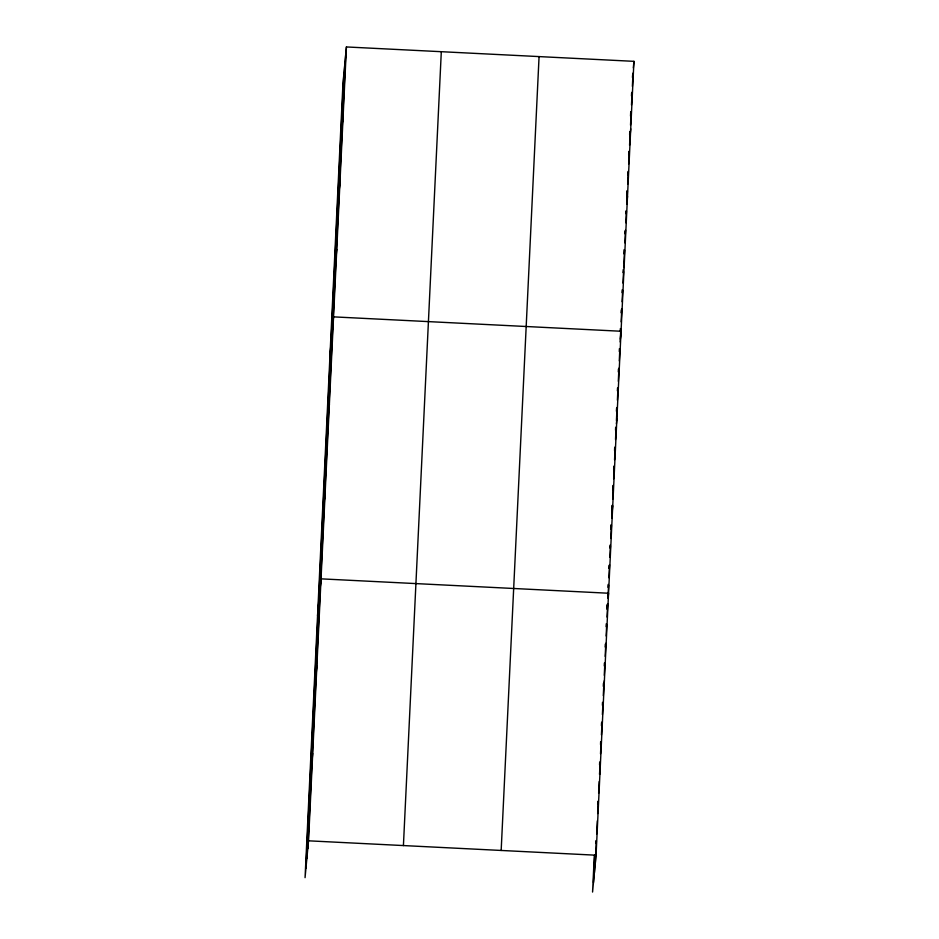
<?xml version="1.0" encoding="UTF-8"?>
<svg xmlns="http://www.w3.org/2000/svg" width="939" height="939" viewBox="0 0 939 939"><rect width="100%" height="100%" fill="white"/><g stroke="black" fill="none" stroke-linecap="round" stroke-linejoin="round"><path stroke-width="1.41" d="M305.961 868.082L343.85 74.216M306.889 858.223L344.789 64.357M307.792 848.645L345.693 54.779M346.432 46.95L342.946 83.794L305.058 877.66L308.532 840.816L346.432 46.95L633.942 61.34L596.054 855.206L592.568 892.05L594.305 855.664M403.418 845.57L441.307 51.704M501.168 850.464L539.068 56.586M593.471 882.472L594.798 854.819M594.41 872.613L595.244 855.147M595.796 843.504L595.936 840.593M597.673 804.207L597.814 801.296M599.552 764.909L599.692 761.999M600.526 744.533L600.655 741.622M601.418 725.612L601.559 722.701M602.392 705.236L602.533 702.325M603.296 686.315L603.437 683.404M604.27 665.939L604.411 663.028M605.174 647.018L605.315 644.107M606.148 626.642L606.289 623.731M607.052 607.721L607.193 604.81M608.026 587.345L608.167 584.434M608.93 568.424L609.071 565.513M609.904 548.047L610.033 545.136M610.808 529.127L611.007 524.76M611.77 508.75L611.911 505.839M612.674 489.829L612.885 485.463M613.648 469.465L613.789 466.554M614.552 450.544L614.693 447.633M615.526 430.168L615.667 427.257M616.43 411.247L616.571 408.336M617.404 390.87L617.545 387.96M618.308 371.95L618.449 369.039M619.282 351.573L619.411 348.662M620.233 331.432L620.374 328.556M621.125 312.769L621.266 309.893M622.088 292.663L622.228 289.799M623.05 272.568L623.191 269.693M623.942 253.906L624.142 249.598M624.904 233.799L625.034 230.935M625.855 213.705L625.996 210.829M626.747 195.042L626.959 190.734M627.71 174.936L627.851 172.06M628.672 154.841L628.801 151.965M629.623 134.735L629.764 131.871M630.515 116.072L630.726 111.764M631.478 95.978L631.618 93.102M595.314 863.035L596.359 841.203M596.699 833.926L597.321 820.827M597.673 813.55L598.225 801.906M598.648 793.173L599.199 781.53M599.552 774.252L600.103 762.609M600.526 753.876L601.077 742.233M601.429 734.955L602.052 721.856M602.404 714.579L602.955 702.935M603.296 695.658L603.93 682.559M604.27 675.294L604.833 663.65M605.174 656.373L605.808 643.274M606.148 635.996L606.7 624.353M607.052 617.076L607.674 603.977M608.026 596.699L608.578 585.056M608.93 577.778L609.552 564.679M609.904 557.402L610.456 545.759M610.808 538.481L611.43 525.382M611.782 518.105L612.404 505.006M612.674 499.184L613.308 486.085M613.648 478.808L614.282 465.709M614.552 459.887L615.186 446.788M615.526 439.511L616.078 427.867M616.43 420.59L617.052 407.491M617.404 400.214L617.956 388.57M618.308 381.293L618.93 368.194M619.282 360.916L619.834 349.273M620.186 341.996L620.796 329.037M621.149 321.854L621.759 308.931M622.099 301.759L622.651 290.268M622.991 283.097L623.543 271.606M623.954 262.99L624.576 250.067M624.916 242.896L625.527 229.973M625.867 222.789L626.419 211.31M627.381 191.204L626.759 204.127L627.498 196.298M627.721 184.032L628.344 171.109M628.684 163.926L629.294 151.003M629.576 145.263L630.186 132.34M630.527 125.157L631.149 112.246M631.489 105.062L632.111 92.139M632.381 86.4L633.003 73.477M342.465 122.258L343.204 114.429M339.249 189.737L339.988 181.908M336.033 257.216L336.772 249.387M330.07 353.71L333.545 316.866L621.066 331.256L620.327 339.085M328.638 412.021L329.378 404.193M324.471 499.348L325.211 491.52M317.558 615.679L321.044 578.847L608.554 593.237L608.061 598.448M316.138 673.991L316.877 666.162M311.971 761.318L312.71 753.489M632.428 77.374L632.816 73.277M633.332 67.866L633.942 61.34M629.987 136.648L630.726 128.819M623.907 267.697L624.282 263.777M616.395 423.806L616.888 418.583M611.982 513.739L612.721 505.91M607.04 609.27L607.556 603.8M603.648 688.381L604.387 680.564M599.598 774.405L600.221 767.879M308.532 840.816L596.054 855.206"/></g></svg>
